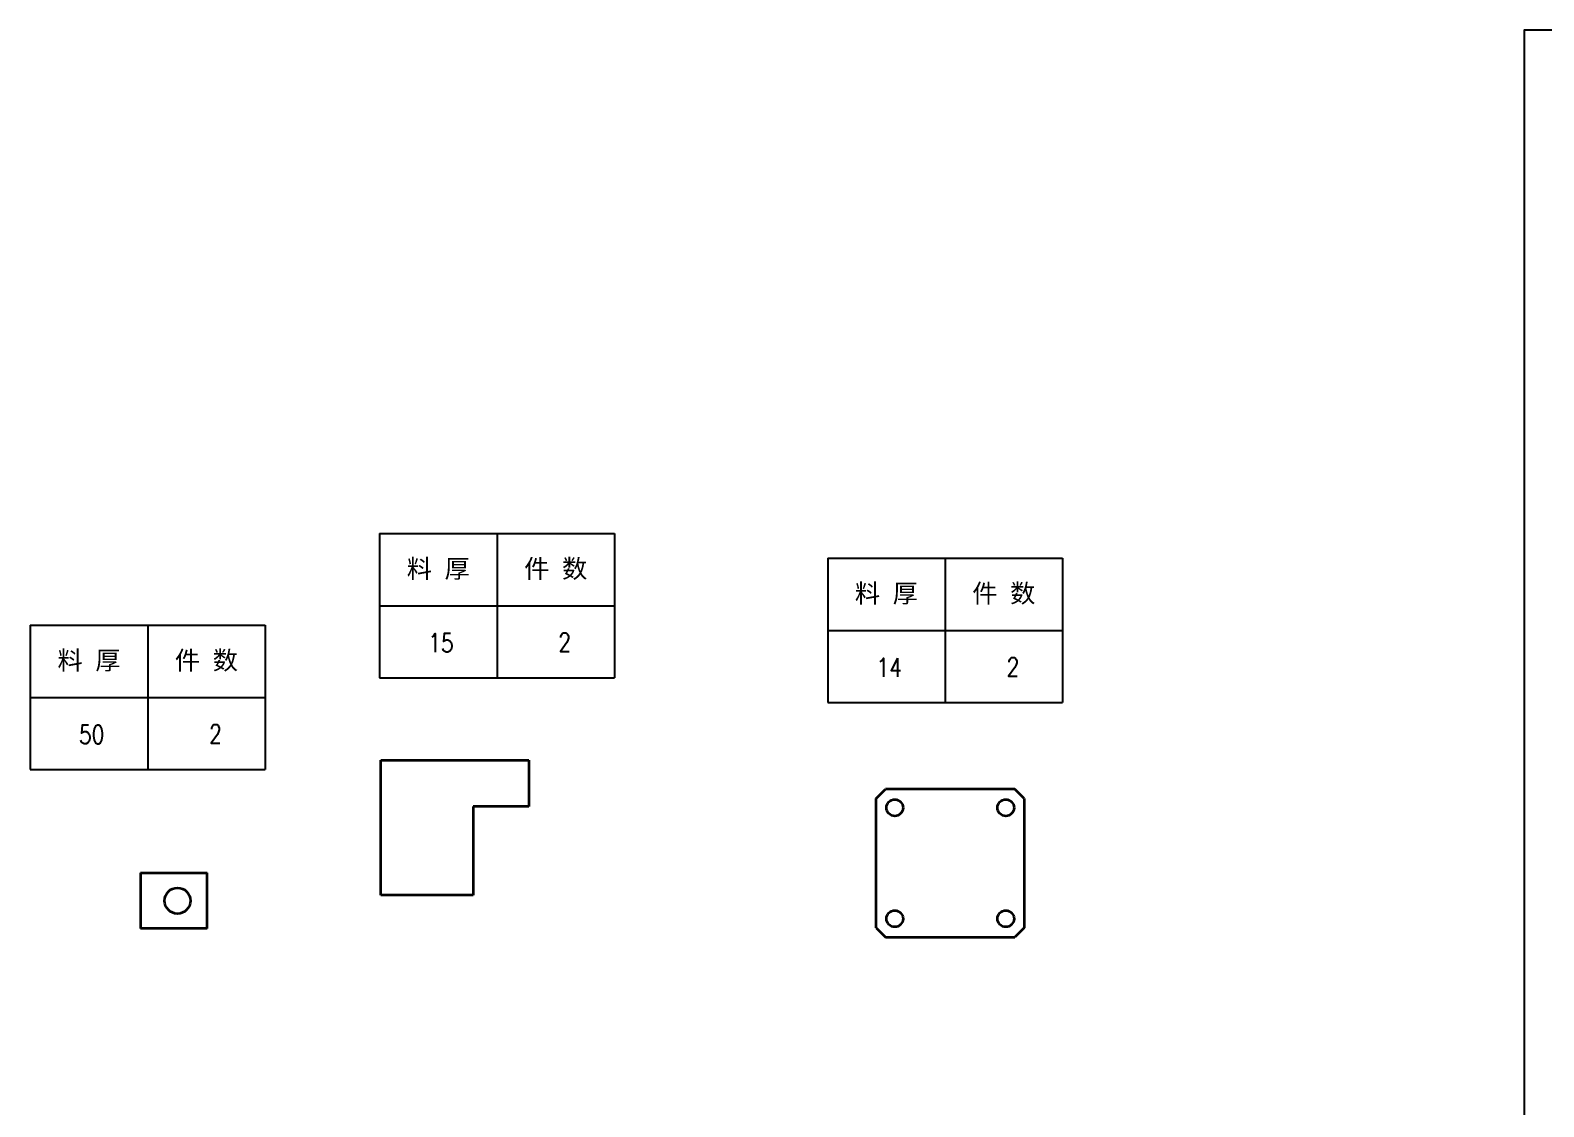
# Model space of a CAD drawing. Header units: millimetres. Extents: x 1842 to 16330, y -758 to 3963.
# Drawn here: x 7935 to 8754, y 2644 to 3226 of the extents above; entities that cross this region are included whole.
import ezdxf
from ezdxf.enums import TextEntityAlignment as Align

# ---------------------------------------------------------------- set-up
doc = ezdxf.new("R2010")
doc.units = ezdxf.units.MM
doc.layers.add('title_frame', color=7, linetype='Continuous')
doc.styles.add('DIM', font='romans.shx', dxfattribs={"width": 0.8, "bigfont": 'bigfont.shx'})
doc.styles.get("Standard").update_dxf_attribs({"font": 'arial.ttf'})

# ---------------------------------------------------------------- blocks, each defined once
blk = doc.blocks.new('*T257')
at = {"color": 0, "linetype": 'ByBlock', "lineweight": -2, "transparency": 16777216}
for p, q in [((0, 0), (127, 0)), ((0, 0), (0, -78)), ((63.5, 0), (63.5, -78)), ((127, 0), (127, -78)), ((0, -39), (127, -39)), ((0, -78), (127, -78))]:
    blk.add_line(p, q, dxfattribs=at)
at = {"color": 0, "transparency": 16777216, "char_height": 10, "width": 60.5, "attachment_point": 5}
for s, insert in [('{\\fSimSun|b0|i0|c134|p2;料 厚}', (31.75, -19.5)), ('{\\fSimSun|b0|i0|c134|p2;件 数}', (95.25, -19.5))]:
    blk.add_mtext(s, dxfattribs=dict(at, insert=insert))
blk = doc.blocks.new('拆图参数')
blk.add_blockref('*T257', (-63.5, 78))
at = {"style": 'DIM', "width": 0.8}
blk.add_attdef('6', text='', height=10, dxfattribs=at).set_placement((-37.13, 18.91), align=Align.MIDDLE_LEFT)
blk.add_attdef('1', text='', height=10, dxfattribs=at).set_placement((36.65, 19.27), align=Align.MIDDLE_CENTER)

msp = doc.modelspace()

# ---------------------------------------------------------------- linework, layer by layer
at = {"color": 7, "lineweight": 35}
for p, q in [((8124.973, 2758.196), (8124.973, 2831.196)), ((8124.973, 2831.196), (8204.973, 2831.196)), ((8204.973, 2831.196), (8204.973, 2806.196)), ((8467.852, 2815.453), (8397.852, 2815.453)), ((8392.852, 2740.453), (8392.852, 2810.453)), ((8472.852, 2810.453), (8472.852, 2740.453)), ((8174.973, 2806.196), (8174.973, 2758.196)), ((8204.973, 2806.196), (8174.973, 2806.196)), ((7995.009, 2770.158), (7995.009, 2740.158)), ((7995.009, 2770.158), (8031.009, 2770.158)), ((8031.009, 2740.158), (8031.009, 2770.158)), ((8174.973, 2758.196), (8124.973, 2758.196)), ((8031.009, 2740.158), (7995.009, 2740.158)), ((8397.852, 2735.453), (8467.852, 2735.453))]:
    msp.add_line(p, q, dxfattribs=at)
at = {"color": 7, "lineweight": 35, "ltscale": 0.176777}
for p, q in [((8392.852, 2810.453), (8397.852, 2815.453)), ((8472.852, 2810.453), (8467.852, 2815.453)), ((8392.852, 2740.453), (8397.852, 2735.453)), ((8472.852, 2740.453), (8467.852, 2735.453))]:
    msp.add_line(p, q, dxfattribs=at)
at = {"color": 7, "lineweight": 35}
for centre, radius in [((8402.852, 2805.453), 4.5), ((8462.852, 2805.453), 4.5), ((8015.009, 2755.158), 7), ((8402.852, 2745.453), 4.5), ((8462.852, 2745.453), 4.5)]:
    msp.add_circle(centre, radius, dxfattribs=at)
at = {"layer": 'title_frame', "color": 4}
msp.add_lwpolyline([(10423.155, 3225.875), (8743.155, 3225.875), (8743.155, 2037.875), (10423.155, 2037.875)], close=True, dxfattribs=at)

# ---------------------------------------------------------------- block references
for p, values in [((8187.777, 2875.683), {'1': '2', '6': '15'}), ((8430.089, 2862.334), {'1': '2', '6': '14'}), ((7998.887, 2826.101), {'1': '2', '6': '50'})]:
    msp.add_blockref('拆图参数', p).add_auto_attribs(values)

doc.saveas('drawing.dxf')
